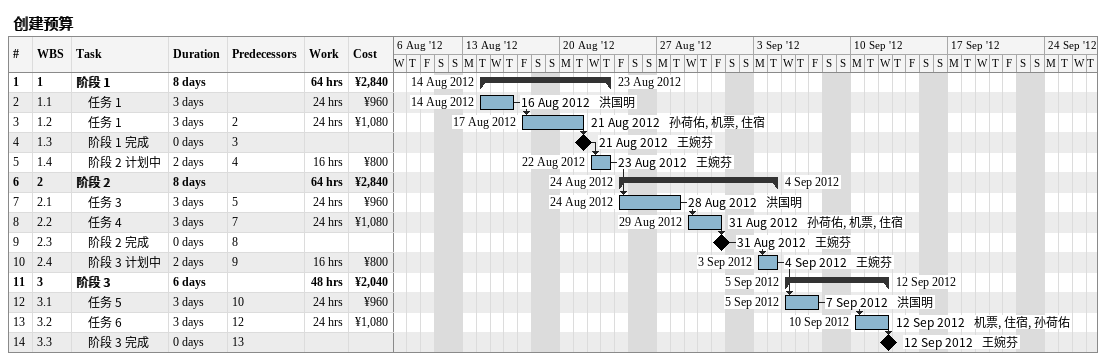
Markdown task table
创建预算

| ID | WBS | Task | Duration | Start | Finish | Predecessors | Resources | Work (h) | Cost (¥) |
|---|---|---|---|---|---|---|---|---|---|
| 1 | 1 | **阶段 1** | 8d | 2012-08-14 | 2012-08-23 |  |  | 64 | 2840 |
| 2 | 1.1 | 任务 1 | 3d | 2012-08-14 | 2012-08-16 |  | 洪国明 | 24 | 960 |
| 3 | 1.2 | 任务 1 | 3d | 2012-08-17 | 2012-08-21 | 2 | 孙荷佑, 机票, 住宿 | 24 | 1080 |
| 4 | 1.3 | 阶段 1 完成 | 0d | 2012-08-21 | 2012-08-21 | 3 | 王婉芬 |  |  |
| 5 | 1.4 | 阶段 2 计划中 | 2d | 2012-08-22 | 2012-08-23 | 4 | 王婉芬 | 16 | 800 |
| 6 | 2 | **阶段 2** | 8d | 2012-08-24 | 2012-09-04 |  |  | 64 | 2840 |
| 7 | 2.1 | 任务 3 | 3d | 2012-08-24 | 2012-08-28 | 5 | 洪国明 | 24 | 960 |
| 8 | 2.2 | 任务 4 | 3d | 2012-08-29 | 2012-08-31 | 7 | 孙荷佑, 机票, 住宿 | 24 | 1080 |
| 9 | 2.3 | 阶段 2 完成 | 0d | 2012-08-31 | 2012-08-31 | 8 | 王婉芬 |  |  |
| 10 | 2.4 | 阶段 3 计划中 | 2d | 2012-09-03 | 2012-09-04 | 9 | 王婉芬 | 16 | 800 |
| 11 | 3 | **阶段 3** | 6d | 2012-09-05 | 2012-09-12 |  |  | 48 | 2040 |
| 12 | 3.1 | 任务 5 | 3d | 2012-09-05 | 2012-09-07 | 10 | 洪国明 | 24 | 960 |
| 13 | 3.2 | 任务 6 | 3d | 2012-09-10 | 2012-09-12 | 12 | 机票, 住宿, 孙荷佑 | 24 | 1080 |
| 14 | 3.3 | 阶段 3 完成 | 0d | 2012-09-12 | 2012-09-12 | 13 | 王婉芬 |  |  |
